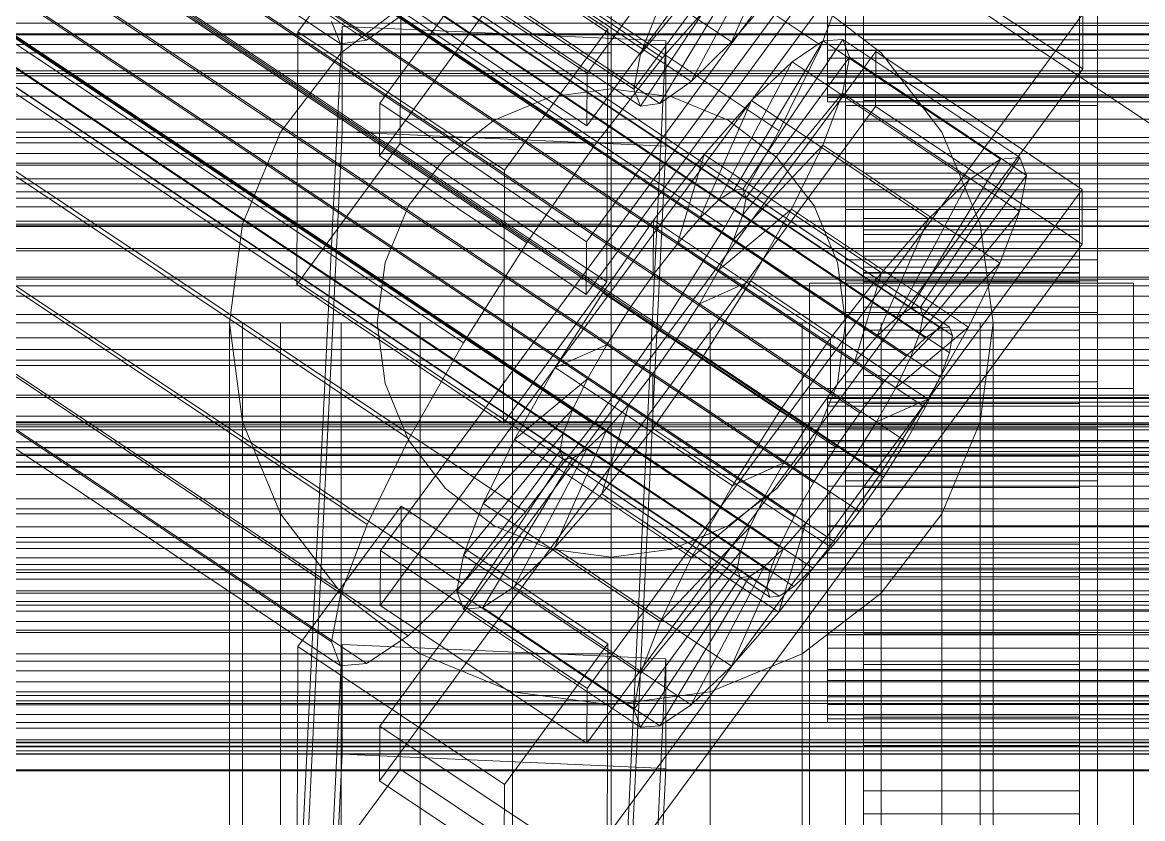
# Model space of a CAD drawing. Header units: millimetres. Extents: x -1970 to 59977, y -65068 to 6837.
# Drawn here: x -192.7 to -130.5, y -33477.5 to -33433.3 of the extents above; entities that cross this region are included whole.
import ezdxf

# ---------------------------------------------------------------- set-up
doc = ezdxf.new("R2010")
doc.units = ezdxf.units.MM
for name, color, linetype, lineweight in [('frontal_C01', 7, 'Continuous', 0), ('frontal_C02', 7, 'Continuous', 0), ('frontal_C03', 7, 'Continuous', 0), ('frontal_mezcladora', 7, 'Continuous', 0), ('frontal_secador', 7, 'Continuous', 0)]:
    doc.layers.add(name, color=color, linetype=linetype, lineweight=lineweight)

msp = doc.modelspace()

# ---------------------------------------------------------------- linework, layer by layer
at = {"layer": 'frontal_C01'}
for p, q in [((-355.53, -33307.595), (-141.731, -33450.273)), ((-355.017, -33307.554), (-141.218, -33450.232)), ((-356.348, -33308.143), (-142.549, -33450.821)), ((-354.844, -33308.024), (-141.045, -33450.702)), ((-355.022, -33308.972), (-141.224, -33451.65)), ((-357.415, -33309.162), (-143.617, -33451.84)), ((-358.659, -33310.582), (-144.861, -33453.26)), ((-355.541, -33310.335), (-141.742, -33453.012)), ((-356.363, -33312.018), (-142.565, -33454.695)), ((-332.659, -33311.591), (-148.35, -33434.589)), ((-146.196, -33454.983), (-359.995, -33312.306)), ((-341.461, -33312.289), (-157.152, -33435.287)), ((-357.434, -33313.907), (-143.635, -33456.585)), ((-361.332, -33314.216), (-147.533, -33456.894)), ((-358.68, -33315.874), (-144.881, -33458.552)), ((-362.578, -33316.183), (-148.779, -33458.861)), ((-334.981, -33316.341), (-150.672, -33439.339)), ((-160.922, -33440.152), (-345.231, -33317.154)), ((-363.648, -33318.072), (-149.85, -33460.75)), ((-360.017, -33317.784), (-146.218, -33460.462)), ((-361.352, -33319.508), (-147.554, -33462.186)), ((-364.471, -33319.755), (-150.672, -33462.433)), ((-364.989, -33321.117), (-151.191, -33463.795)), ((-362.596, -33320.928), (-148.798, -33463.605)), ((-365.168, -33322.066), (-151.369, -33464.743)), ((-363.664, -33321.946), (-149.865, -33464.624)), ((-338.003, -33321.673), (-153.694, -33444.671)), ((-364.995, -33322.535), (-151.196, -33465.213)), ((-364.482, -33322.495), (-150.683, -33465.173)), ((-349.002, -33322.545), (-164.693, -33445.543)), ((-341.52, -33327.224), (-157.211, -33450.222)), ((-352.519, -33328.096), (-168.21, -33451.094)), ((-345.291, -33332.616), (-160.982, -33455.614)), ((-355.541, -33333.429), (-171.232, -33456.427)), ((-349.061, -33337.481), (-164.752, -33460.479)), ((-357.863, -33338.179), (-173.554, -33461.177)), ((-352.572, -33341.487), (-168.263, -33464.485)), ((-359.326, -33342.023), (-175.016, -33465.021)), ((-355.584, -33344.362), (-171.275, -33467.36)), ((-359.83, -33344.699), (-175.521, -33467.697)), ((-359.341, -33346.025), (-175.032, -33469.023)), ((-357.893, -33345.91), (-173.584, -33468.908)), ((-228.298, -33373.387), (-130, -33438.986)), ((-172.809, -33462.633), (-145.277, -33425.189)), ((-145.289, -33428.233), (-172.821, -33465.677)), ((-133.821, -33435.886), (-145.289, -33428.233)), ((-146.887, -33430.745), (-148.35, -33434.589)), ((-157.152, -33435.287), (-153.641, -33431.281)), ((-133.809, -33432.842), (-161.341, -33470.286)), ((-133.809, -33432.842), (-133.821, -33435.886)), ((-153.199, -33442.62), (-148.226, -33434.342)), ((-152.686, -33442.579), (-147.143, -33434.256)), ((-148.35, -33434.589), (-150.672, -33439.339)), ((-148.226, -33434.342), (-149.953, -33435.5)), ((-147.143, -33434.256), (-148.226, -33434.342)), ((-148.226, -33434.342), (-138.396, -33440.902)), ((-147.143, -33434.256), (-137.313, -33440.816)), ((-146.777, -33435.248), (-147.143, -33434.256)), ((-172.847, -33472.373), (-145.315, -33434.929)), ((-152.513, -33443.049), (-146.777, -33435.248)), ((-147.155, -33437.25), (-146.777, -33435.248)), ((-147, -33437.924), (-147, -33434.88)), ((-147, -33434.88), (-133, -33434.88)), ((-147, -33480.603), (-147, -33434.88)), ((-146.777, -33435.248), (-136.948, -33441.808)), ((-145.327, -33437.973), (-145.315, -33434.929)), ((-145.315, -33434.929), (-133.847, -33442.582)), ((-133, -33434.88), (-133, -33437.924)), ((-133, -33434.88), (-133, -33480.603)), ((-161.353, -33473.33), (-133.821, -33435.886)), ((-160.922, -33440.152), (-157.152, -33435.287)), ((-154.017, -33443.168), (-149.953, -33435.5)), ((-149.953, -33435.5), (-152.207, -33437.65)), ((-149.953, -33435.5), (-140.123, -33442.06)), ((-155.085, -33444.187), (-152.207, -33437.65)), ((-152.207, -33437.65), (-154.833, -33440.647)), ((-152.692, -33443.997), (-147.155, -33437.25)), ((-152.207, -33437.65), (-142.377, -33444.21)), ((-148.249, -33440.125), (-147.155, -33437.25)), ((-147.155, -33437.25), (-137.325, -33443.81)), ((-145.327, -33437.973), (-172.859, -33475.417)), ((-133, -33437.924), (-147, -33437.924)), ((-147, -33437.924), (-147, -33483.647)), ((-133.859, -33445.626), (-145.327, -33437.973)), ((-133, -33483.647), (-133, -33437.924)), ((-150.672, -33439.339), (-153.694, -33444.671)), ((-164.693, -33445.543), (-160.922, -33440.152)), ((-153.21, -33445.359), (-148.249, -33440.125)), ((-149.985, -33443.678), (-148.249, -33440.125)), ((-148.249, -33440.125), (-138.419, -33446.685)), ((-154.833, -33440.647), (-157.653, -33444.286)), ((-156.329, -33445.606), (-154.833, -33440.647)), ((-154.833, -33440.647), (-145.003, -33447.207)), ((-137.313, -33440.816), (-142.856, -33449.139)), ((-138.396, -33440.902), (-137.313, -33440.816)), ((-137.313, -33440.816), (-136.948, -33441.808)), ((-138.396, -33440.902), (-143.369, -33449.18)), ((-140.123, -33442.06), (-138.396, -33440.902)), ((-140.123, -33442.06), (-144.188, -33449.728)), ((-136.948, -33441.808), (-142.683, -33449.609)), ((-142.377, -33444.21), (-140.123, -33442.06)), ((-136.948, -33441.808), (-137.325, -33443.81)), ((-133.847, -33442.582), (-161.379, -33480.026)), ((-154.017, -33443.168), (-153.199, -33442.62)), ((-153.199, -33442.62), (-152.686, -33442.579)), ((-143.369, -33449.18), (-153.199, -33442.62)), ((-142.856, -33449.139), (-152.686, -33442.579)), ((-152.686, -33442.579), (-152.513, -33443.049)), ((-133.847, -33442.582), (-133.859, -33445.626)), ((-155.085, -33444.187), (-154.017, -33443.168)), ((-144.188, -33449.728), (-154.017, -33443.168)), ((-152.513, -33443.049), (-152.692, -33443.997)), ((-142.683, -33449.609), (-152.513, -33443.049)), ((-154.033, -33447.042), (-149.985, -33443.678)), ((-152.246, -33447.667), (-149.985, -33443.678)), ((-149.985, -33443.678), (-140.156, -33450.238)), ((-137.325, -33443.81), (-142.862, -33450.557)), ((-137.325, -33443.81), (-138.419, -33446.685)), ((-157.653, -33444.286), (-160.474, -33448.319)), ((-157.653, -33444.286), (-157.665, -33447.33)), ((-147.823, -33450.846), (-157.653, -33444.286)), ((-156.329, -33445.606), (-155.085, -33444.187)), ((-145.255, -33450.747), (-155.085, -33444.187)), ((-152.692, -33443.997), (-153.21, -33445.359)), ((-142.862, -33450.557), (-152.692, -33443.997)), ((-146, -33454.191), (-146, -33444.202)), ((-146, -33444.202), (-146, -33444.616)), ((-146, -33444.202), (-134, -33444.202)), ((-146, -33445.082), (-146, -33444.202)), ((-142.377, -33444.21), (-145.255, -33450.747)), ((-145.003, -33447.207), (-142.377, -33444.21)), ((-134, -33444.616), (-134, -33444.202)), ((-134, -33444.202), (-134, -33454.191)), ((-134, -33444.202), (-134, -33445.082)), ((-153.694, -33444.671), (-157.211, -33450.222)), ((-147, -33447.664), (-147, -33444.62)), ((-147, -33444.62), (-133, -33444.62)), ((-147, -33490.343), (-147, -33444.62)), ((-146, -33454.387), (-146, -33444.616)), ((-146, -33444.616), (-146, -33446.294)), ((-146, -33444.616), (-134, -33444.616)), ((-146, -33454.608), (-146, -33445.082)), ((-146, -33445.082), (-134, -33445.082)), ((-146, -33447.196), (-146, -33445.082)), ((-134, -33446.294), (-134, -33444.616)), ((-134, -33444.616), (-134, -33454.387)), ((-134, -33445.082), (-134, -33454.608)), ((-134, -33445.082), (-134, -33447.196)), ((-133, -33444.62), (-133, -33447.664)), ((-133, -33444.62), (-133, -33490.343)), ((-168.21, -33451.094), (-164.693, -33445.543)), ((-161.391, -33483.07), (-133.859, -33445.626)), ((-157.665, -33447.33), (-156.329, -33445.606)), ((-146.499, -33452.166), (-156.329, -33445.606)), ((-153.21, -33445.359), (-154.033, -33447.042)), ((-143.38, -33451.919), (-153.21, -33445.359)), ((-146, -33455.182), (-146, -33446.294)), ((-146, -33446.294), (-146, -33449.123)), ((-146, -33446.294), (-134, -33446.294)), ((-134, -33449.123), (-134, -33446.294)), ((-134, -33446.294), (-134, -33455.182)), ((-154.033, -33447.042), (-155.103, -33448.932)), ((-144.203, -33453.602), (-154.033, -33447.042)), ((-138.419, -33446.685), (-143.38, -33451.919)), ((-138.419, -33446.685), (-140.156, -33450.238)), ((-159.001, -33449.241), (-157.665, -33447.33)), ((-157.665, -33447.33), (-147.835, -33453.89)), ((-155.103, -33448.932), (-152.246, -33447.667)), ((-154.877, -33451.82), (-152.246, -33447.667)), ((-152.246, -33447.667), (-142.416, -33454.227)), ((-147.823, -33450.846), (-145.003, -33447.207)), ((-133, -33447.664), (-147, -33447.664)), ((-147, -33447.664), (-147, -33493.387)), ((-145.003, -33447.207), (-146.499, -33452.166)), ((-146, -33455.609), (-146, -33447.196)), ((-146, -33447.196), (-134, -33447.196)), ((-146, -33450.399), (-146, -33447.196)), ((-134, -33447.196), (-134, -33455.609)), ((-134, -33447.196), (-134, -33450.399)), ((-133, -33493.387), (-133, -33447.664)), ((-160.474, -33448.319), (-163.105, -33452.472)), ((-159.001, -33449.241), (-160.474, -33448.319)), ((-160.474, -33448.319), (-150.644, -33454.879)), ((-155.103, -33448.932), (-156.35, -33450.898)), ((-145.274, -33455.491), (-155.103, -33448.932)), ((-160.247, -33451.207), (-159.001, -33449.241)), ((-149.171, -33455.8), (-159.001, -33449.241)), ((-146, -33456.522), (-146, -33449.123)), ((-146, -33449.123), (-146, -33452.911)), ((-146, -33449.123), (-134, -33449.123)), ((-143.369, -33449.18), (-144.188, -33449.728)), ((-142.856, -33449.139), (-143.369, -33449.18)), ((-142.683, -33449.609), (-142.856, -33449.139)), ((-134, -33452.911), (-134, -33449.123)), ((-134, -33449.123), (-134, -33456.522)), ((-144.188, -33449.728), (-145.255, -33450.747)), ((-142.862, -33450.557), (-142.683, -33449.609)), ((-157.211, -33450.222), (-160.982, -33455.614)), ((-145.255, -33450.747), (-146.499, -33452.166)), ((-146, -33457.126), (-146, -33450.399)), ((-146, -33450.399), (-134, -33450.399)), ((-146, -33454.473), (-146, -33450.399)), ((-140.156, -33450.238), (-144.203, -33453.602)), ((-143.617, -33451.84), (-142.549, -33450.821)), ((-143.38, -33451.919), (-142.862, -33450.557)), ((-142.549, -33450.821), (-141.731, -33450.273)), ((-140.156, -33450.238), (-142.416, -33454.227)), ((-141.731, -33450.273), (-141.218, -33450.232)), ((-141.045, -33450.702), (-141.224, -33451.65)), ((-141.218, -33450.232), (-141.045, -33450.702)), ((-134, -33450.399), (-134, -33457.126)), ((-134, -33450.399), (-134, -33454.473)), ((-171.232, -33456.427), (-168.21, -33451.094)), ((-160.247, -33451.207), (-163.105, -33452.472)), ((-161.318, -33453.097), (-160.247, -33451.207)), ((-150.417, -33457.767), (-160.247, -33451.207)), ((-156.35, -33450.898), (-157.686, -33452.809)), ((-156.35, -33450.898), (-154.877, -33451.82)), ((-146.52, -33457.458), (-156.35, -33450.898)), ((-150.644, -33454.879), (-147.823, -33450.846)), ((-147.835, -33453.89), (-147.823, -33450.846)), ((-157.698, -33455.853), (-154.877, -33451.82)), ((-154.877, -33451.82), (-145.047, -33458.379)), ((-144.861, -33453.26), (-143.617, -33451.84)), ((-144.203, -33453.602), (-143.38, -33451.919)), ((-141.224, -33451.65), (-141.742, -33453.012)), ((-163.105, -33452.472), (-165.365, -33456.461)), ((-163.105, -33452.472), (-153.275, -33459.032)), ((-146.499, -33452.166), (-147.835, -33453.89)), ((-161.318, -33453.097), (-165.365, -33456.461)), ((-162.14, -33454.78), (-161.318, -33453.097)), ((-151.488, -33459.657), (-161.318, -33453.097)), ((-157.686, -33452.809), (-159.022, -33454.533)), ((-157.686, -33452.809), (-157.698, -33455.853)), ((-147.856, -33459.369), (-157.686, -33452.809)), ((-146.196, -33454.983), (-144.861, -33453.26)), ((-146, -33458.316), (-146, -33452.911)), ((-146, -33452.911), (-146, -33457.398)), ((-146, -33452.911), (-134, -33452.911)), ((-141.742, -33453.012), (-142.565, -33454.695)), ((-134, -33457.398), (-134, -33452.911)), ((-134, -33452.911), (-134, -33458.316)), ((-147.835, -33453.89), (-149.171, -33455.8)), ((-145.274, -33455.491), (-144.203, -33453.602)), ((-159.022, -33454.533), (-160.518, -33459.492)), ((-159.022, -33454.533), (-160.266, -33455.952)), ((-149.192, -33461.093), (-159.022, -33454.533)), ((-148, -33454.608), (-148, -33454.191)), ((-148, -33454.191), (-148, -33454.387)), ((-148, -33454.191), (148, -33454.191)), ((-148, -33454.387), (-148, -33455.182)), ((-148, -33454.387), (148, -33454.387)), ((-146, -33454.387), (-146, -33454.191)), ((-134, -33454.191), (-146, -33454.191)), ((-146, -33454.191), (-146, -33454.608)), ((-146, -33455.182), (-146, -33454.387)), ((-134, -33454.387), (-146, -33454.387)), ((-146, -33459.056), (-146, -33454.473)), ((-146, -33454.473), (-134, -33454.473)), ((-146, -33459.14), (-146, -33454.473)), ((-142.416, -33454.227), (-145.274, -33455.491)), ((-142.416, -33454.227), (-145.047, -33458.379)), ((-134, -33454.191), (-134, -33454.387)), ((-134, -33454.608), (-134, -33454.191)), ((-134, -33454.387), (-134, -33455.182)), ((-134, -33454.473), (-134, -33459.056)), ((-134, -33454.473), (-134, -33459.14)), ((-162.14, -33454.78), (-167.102, -33460.014)), ((-162.659, -33456.142), (-162.14, -33454.78)), ((-152.311, -33461.34), (-162.14, -33454.78)), ((-153.275, -33459.032), (-150.644, -33454.879)), ((-150.644, -33454.879), (-149.171, -33455.8)), ((-148, -33455.609), (-148, -33454.608)), ((-148, -33454.608), (148, -33454.608)), ((-148, -33455.182), (-148, -33456.522)), ((-148, -33455.182), (148, -33455.182)), ((-147.533, -33456.894), (-146.196, -33454.983)), ((-134, -33454.608), (-146, -33454.608)), ((-146, -33454.608), (-146, -33455.609)), ((-146, -33456.522), (-146, -33455.182)), ((-134, -33455.182), (-146, -33455.182)), ((-142.565, -33454.695), (-143.635, -33456.585)), ((-134, -33455.609), (-134, -33454.608)), ((-134, -33455.182), (-134, -33456.522)), ((-160.982, -33455.614), (-164.752, -33460.479)), ((-149.171, -33455.8), (-150.417, -33457.767)), ((-148, -33457.126), (-148, -33455.609)), ((-148, -33455.609), (148, -33455.609)), ((-146.52, -33457.458), (-145.274, -33455.491)), ((-134, -33455.609), (-146, -33455.609)), ((-146, -33455.609), (-146, -33457.126)), ((-134, -33457.126), (-134, -33455.609)), ((-162.659, -33456.142), (-168.196, -33462.889)), ((-160.266, -33455.952), (-163.144, -33462.489)), ((-162.837, -33457.09), (-162.659, -33456.142)), ((-152.829, -33462.702), (-162.659, -33456.142)), ((-160.266, -33455.952), (-161.333, -33456.971)), ((-160.518, -33459.492), (-157.698, -33455.853)), ((-150.436, -33462.512), (-160.266, -33455.952)), ((-157.698, -33455.853), (-147.868, -33462.413)), ((-173.554, -33461.177), (-171.232, -33456.427)), ((-165.365, -33456.461), (-167.102, -33460.014)), ((-161.333, -33456.971), (-165.397, -33464.639)), ((-165.365, -33456.461), (-155.535, -33463.02)), ((-161.333, -33456.971), (-162.151, -33457.519)), ((-151.503, -33463.531), (-161.333, -33456.971)), ((-148.779, -33458.861), (-147.533, -33456.894)), ((-148, -33456.522), (-148, -33458.316)), ((-148, -33456.522), (148, -33456.522)), ((-146, -33458.316), (-146, -33456.522)), ((-134, -33456.522), (-146, -33456.522)), ((-143.635, -33456.585), (-144.881, -33458.552)), ((-134, -33456.522), (-134, -33458.316)), ((-162.837, -33457.09), (-168.573, -33464.891)), ((-162.664, -33457.56), (-168.208, -33465.883)), ((-162.151, -33457.519), (-167.125, -33465.797)), ((-162.664, -33457.56), (-162.837, -33457.09)), ((-153.008, -33463.65), (-162.837, -33457.09)), ((-162.151, -33457.519), (-162.664, -33457.56)), ((-152.835, -33464.12), (-162.664, -33457.56)), ((-152.321, -33464.079), (-162.151, -33457.519)), ((-148, -33459.056), (-148, -33457.126)), ((-148, -33457.126), (148, -33457.126)), ((-147.856, -33459.369), (-146.52, -33457.458)), ((-145.047, -33458.379), (-146.52, -33457.458)), ((-134, -33457.126), (-146, -33457.126)), ((-146, -33457.126), (-146, -33459.056)), ((-146, -33457.398), (-146, -33460.441)), ((-134, -33457.398), (-146, -33457.398)), ((-146, -33457.398), (-146, -33462.279)), ((-134, -33459.056), (-134, -33457.126)), ((-134, -33460.441), (-134, -33457.398)), ((-134, -33462.279), (-134, -33457.398)), ((-153.275, -33459.032), (-150.417, -33457.767)), ((-150.417, -33457.767), (-151.488, -33459.657)), ((-149.85, -33460.75), (-148.779, -33458.861)), ((-148, -33458.316), (-148, -33460.441)), ((-148, -33458.316), (148, -33458.316)), ((-145.047, -33458.379), (-147.868, -33462.413)), ((-144.881, -33458.552), (-146.218, -33460.462)), ((-146, -33460.441), (-146, -33458.316)), ((-134, -33458.316), (-146, -33458.316)), ((-134, -33458.316), (-134, -33460.441)), ((-163.144, -33462.489), (-160.518, -33459.492)), ((-160.518, -33459.492), (-150.688, -33466.052)), ((-155.535, -33463.02), (-153.275, -33459.032)), ((-149.192, -33461.093), (-147.856, -33459.369)), ((-148, -33461.267), (-148, -33459.056)), ((-148, -33459.056), (148, -33459.056)), ((-147.868, -33462.413), (-147.856, -33459.369)), ((-134, -33459.056), (-146, -33459.056)), ((-146, -33459.056), (-146, -33461.267)), ((-146, -33461.267), (-146, -33459.14)), ((-146, -33459.14), (-134, -33459.14)), ((-146, -33464.083), (-146, -33459.14)), ((-134, -33461.267), (-134, -33459.056)), ((-134, -33459.14), (-134, -33461.267)), ((-134, -33459.14), (-134, -33464.083)), ((-167.102, -33460.014), (-168.196, -33462.889)), ((-167.102, -33460.014), (-157.272, -33466.574)), ((-155.535, -33463.02), (-151.488, -33459.657)), ((-151.488, -33459.657), (-152.311, -33461.34)), ((-177.394, -33467.96), (-171.658, -33460.16)), ((-171.715, -33474.77), (-171.658, -33460.16)), ((-171.658, -33460.16), (-160.19, -33467.813)), ((-164.752, -33460.479), (-168.263, -33464.485)), ((-150.672, -33462.433), (-149.85, -33460.75)), ((-148, -33460.441), (-148, -33462.754)), ((148, -33460.441), (-148, -33460.441)), ((-146.218, -33460.462), (-147.554, -33462.186)), ((-146, -33460.441), (-134, -33460.441)), ((-146, -33462.754), (-146, -33460.441)), ((-134, -33460.441), (-134, -33462.754)), ((-175.016, -33465.021), (-173.554, -33461.177)), ((-157.272, -33466.574), (-152.311, -33461.34)), ((-152.311, -33461.34), (-152.829, -33462.702)), ((-150.688, -33466.052), (-149.192, -33461.093)), ((-150.436, -33462.512), (-149.192, -33461.093)), ((-148, -33463.608), (-148, -33461.267)), ((-148, -33461.267), (148, -33461.267)), ((-134, -33461.267), (-146, -33461.267)), ((-146, -33461.267), (-146, -33463.608)), ((-134, -33463.608), (-134, -33461.267)), ((-172.809, -33462.633), (-172.821, -33465.677)), ((-161.341, -33470.286), (-172.809, -33462.633)), ((-165.397, -33464.639), (-163.144, -33462.489)), ((-163.144, -33462.489), (-153.314, -33469.048)), ((-153.314, -33469.048), (-150.436, -33462.512)), ((-151.503, -33463.531), (-150.436, -33462.512)), ((-151.191, -33463.795), (-150.672, -33462.433)), ((-147.868, -33462.413), (-150.688, -33466.052)), ((-147.554, -33462.186), (-148.798, -33463.605)), ((-146, -33462.754), (-146, -33462.279)), ((-146, -33462.279), (-146, -33467.222)), ((-146, -33462.279), (-134, -33462.279)), ((-134, -33467.222), (-134, -33462.279)), ((-134, -33462.279), (-134, -33462.754)), ((-168.196, -33462.889), (-168.573, -33464.891)), ((-168.196, -33462.889), (-158.366, -33469.449)), ((-158.366, -33469.449), (-152.829, -33462.702)), ((-157.272, -33466.574), (-155.535, -33463.02)), ((-152.829, -33462.702), (-153.008, -33463.65)), ((-148, -33462.754), (-148, -33465.095)), ((-148, -33462.754), (148, -33462.754)), ((-146, -33465.095), (-146, -33462.754)), ((-134, -33462.754), (-146, -33462.754)), ((-134, -33462.754), (-134, -33465.095)), ((-158.743, -33471.451), (-153.008, -33463.65)), ((-155.567, -33471.199), (-151.503, -33463.531)), ((-153.008, -33463.65), (-152.835, -33464.12)), ((-152.321, -33464.079), (-151.503, -33463.531)), ((-151.369, -33464.743), (-151.191, -33463.795)), ((-148.798, -33463.605), (-149.865, -33464.624)), ((-148, -33465.92), (-148, -33463.608)), ((-148, -33463.608), (148, -33463.608)), ((-146, -33463.608), (-146, -33464.083)), ((-134, -33463.608), (-146, -33463.608)), ((-146, -33463.608), (-146, -33465.92)), ((-134, -33464.083), (-134, -33463.608)), ((-134, -33465.92), (-134, -33463.608)), ((-168.263, -33464.485), (-171.275, -33467.36)), ((-158.378, -33472.443), (-152.835, -33464.12)), ((-157.295, -33472.357), (-152.321, -33464.079)), ((-152.835, -33464.12), (-152.321, -33464.079)), ((-146, -33464.083), (-134, -33464.083)), ((-146, -33468.964), (-146, -33464.083)), ((-134, -33464.083), (-134, -33468.964)), ((-175.521, -33467.697), (-175.016, -33465.021)), ((-168.573, -33464.891), (-168.208, -33465.883)), ((-168.573, -33464.891), (-158.743, -33471.451)), ((-167.125, -33465.797), (-165.397, -33464.639)), ((-165.397, -33464.639), (-155.567, -33471.199)), ((-151.196, -33465.213), (-151.369, -33464.743)), ((-149.865, -33464.624), (-150.683, -33465.173)), ((-148, -33465.095), (-148, -33467.306)), ((-148, -33465.095), (148, -33465.095)), ((-146, -33467.306), (-146, -33465.095)), ((-146, -33465.095), (-146, -33467.222)), ((-134, -33465.095), (-146, -33465.095)), ((-134, -33467.222), (-134, -33465.095)), ((-134, -33465.095), (-134, -33467.306)), ((-172.821, -33465.677), (-161.353, -33473.33)), ((-150.683, -33465.173), (-151.196, -33465.213)), ((-168.208, -33465.883), (-167.125, -33465.797)), ((-168.208, -33465.883), (-158.378, -33472.443)), ((-167.125, -33465.797), (-157.295, -33472.357)), ((-150.688, -33466.052), (-153.314, -33469.048)), ((-148, -33468.046), (-148, -33465.92)), ((-148, -33465.92), (148, -33465.92)), ((-146, -33465.92), (-146, -33468.964)), ((-134, -33465.92), (-146, -33465.92)), ((-146, -33465.92), (-146, -33468.046)), ((-134, -33468.964), (-134, -33465.92)), ((-134, -33468.046), (-134, -33465.92)), ((-158.366, -33469.449), (-157.272, -33466.574)), ((-171.275, -33467.36), (-173.584, -33468.908)), ((-148, -33467.306), (-148, -33469.236)), ((-148, -33467.306), (148, -33467.306)), ((-146, -33467.222), (-146, -33471.889)), ((-146, -33467.222), (-134, -33467.222)), ((-146, -33469.236), (-146, -33467.306)), ((-146, -33467.306), (-146, -33471.889)), ((-134, -33467.306), (-146, -33467.306)), ((-134, -33471.889), (-134, -33467.222)), ((-134, -33471.889), (-134, -33467.306)), ((-134, -33467.306), (-134, -33469.236)), ((-177.811, -33526.993), (-174.943, -33467.851)), ((-177.394, -33467.96), (-177.451, -33482.57)), ((-165.926, -33475.614), (-177.394, -33467.96)), ((-175.032, -33469.023), (-175.521, -33467.697)), ((-174.943, -33473.94), (-174.943, -33467.851)), ((-174.943, -33467.851), (-156.962, -33468.642)), ((-160.19, -33467.813), (-165.926, -33475.614)), ((-160.19, -33467.813), (-160.247, -33482.423)), ((-148, -33469.84), (-148, -33468.046)), ((-148, -33468.046), (148, -33468.046)), ((-146, -33468.046), (-146, -33473.451)), ((-134, -33468.046), (-146, -33468.046)), ((-146, -33468.046), (-146, -33469.84)), ((-134, -33473.451), (-134, -33468.046)), ((-134, -33469.84), (-134, -33468.046)), ((-156.962, -33468.642), (-159.83, -33527.784)), ((-156.962, -33468.642), (-156.962, -33474.731)), ((-173.584, -33468.908), (-175.032, -33469.023)), ((-158.743, -33471.451), (-158.366, -33469.449)), ((-153.314, -33469.048), (-155.567, -33471.199)), ((-148, -33469.236), (-148, -33470.753)), ((-148, -33469.236), (148, -33469.236)), ((-146, -33468.964), (-134, -33468.964)), ((-146, -33473.451), (-146, -33468.964)), ((-146, -33470.753), (-146, -33469.236)), ((-146, -33469.236), (-146, -33475.963)), ((-134, -33469.236), (-146, -33469.236)), ((-134, -33468.964), (-134, -33473.451)), ((-134, -33475.963), (-134, -33469.236)), ((-134, -33469.236), (-134, -33470.753)), ((-148, -33471.18), (-148, -33469.84)), ((-148, -33469.84), (148, -33469.84)), ((-146, -33469.84), (-146, -33477.238)), ((-134, -33469.84), (-146, -33469.84)), ((-146, -33469.84), (-146, -33471.18)), ((-134, -33477.238), (-134, -33469.84)), ((-134, -33471.18), (-134, -33469.84)), ((-161.353, -33473.33), (-161.341, -33470.286)), ((-155.567, -33471.199), (-157.295, -33472.357)), ((-148, -33470.753), (-148, -33471.754)), ((-148, -33470.753), (148, -33470.753)), ((-148, -33471.975), (-148, -33471.18)), ((-148, -33471.18), (148, -33471.18)), ((-146, -33471.754), (-146, -33470.753)), ((-146, -33470.753), (-146, -33479.166)), ((-134, -33470.753), (-146, -33470.753)), ((-146, -33471.18), (-146, -33480.068)), ((-134, -33471.18), (-146, -33471.18)), ((-146, -33471.18), (-146, -33471.975)), ((-134, -33479.166), (-134, -33470.753)), ((-134, -33470.753), (-134, -33471.754)), ((-134, -33480.068), (-134, -33471.18)), ((-134, -33471.975), (-134, -33471.18)), ((-158.378, -33472.443), (-158.743, -33471.451)), ((-148, -33471.754), (-148, -33472.171)), ((-148, -33471.754), (148, -33471.754)), ((-146, -33472.171), (-146, -33471.754)), ((-146, -33471.754), (-146, -33481.279)), ((-134, -33471.754), (-146, -33471.754)), ((-146, -33471.889), (-146, -33475.963)), ((-146, -33471.889), (-134, -33471.889)), ((-134, -33481.279), (-134, -33471.754)), ((-134, -33471.754), (-134, -33472.171)), ((-134, -33475.963), (-134, -33471.889)), ((-172.847, -33472.373), (-172.859, -33475.417)), ((-161.379, -33480.026), (-172.847, -33472.373)), ((-157.295, -33472.357), (-158.378, -33472.443)), ((-148, -33472.171), (-148, -33471.975)), ((-148, -33471.975), (148, -33471.975)), ((-148, -33472.171), (148, -33472.171)), ((-146, -33471.975), (-146, -33481.746)), ((-134, -33471.975), (-146, -33471.975)), ((-146, -33471.975), (-146, -33472.171)), ((-146, -33472.171), (-146, -33482.159)), ((-134, -33472.171), (-146, -33472.171)), ((-134, -33481.746), (-134, -33471.975)), ((-134, -33472.171), (-134, -33471.975)), ((-134, -33482.159), (-134, -33472.171)), ((-146, -33473.451), (-134, -33473.451)), ((-146, -33477.238), (-146, -33473.451)), ((-134, -33473.451), (-134, -33477.238)), ((-177.811, -33533.082), (-174.943, -33473.94)), ((-156.962, -33474.731), (-174.943, -33473.94)), ((-171.715, -33474.77), (-177.451, -33482.57)), ((-160.247, -33482.423), (-171.715, -33474.77)), ((-159.83, -33533.873), (-156.962, -33474.731)), ((-172.859, -33475.417), (-161.391, -33483.07)), ((-165.983, -33490.224), (-165.926, -33475.614)), ((-146, -33475.963), (-146, -33479.166)), ((-146, -33475.963), (-134, -33475.963)), ((-134, -33479.166), (-134, -33475.963)), ((-146, -33477.238), (-134, -33477.238)), ((-146, -33480.068), (-146, -33477.238)), ((-134, -33477.238), (-134, -33480.068))]:
    msp.add_line(p, q, dxfattribs=at)
at = {"layer": 'frontal_C02'}
for p, q in [((-357.893, -33310.819), (-173.584, -33434.303)), ((-359.341, -33311.016), (-175.032, -33434.5)), ((-133.809, -33398.542), (-161.341, -33436.135)), ((-172.847, -33437.804), (-145.315, -33400.211)), ((-147, -33446.493), (-147, -33400.589)), ((-133, -33400.589), (-133, -33446.493)), ((-161.353, -33439.058), (-133.821, -33401.465)), ((-145.327, -33403.134), (-172.859, -33440.727)), ((-147, -33403.511), (-147, -33449.416)), ((-133, -33449.416), (-133, -33403.511)), ((-133.847, -33407.895), (-161.379, -33445.488)), ((-147, -33455.845), (-147, -33409.941)), ((-133, -33409.941), (-133, -33455.845)), ((-161.391, -33448.41), (-133.859, -33410.817)), ((-147, -33412.864), (-147, -33458.768)), ((-133, -33458.768), (-133, -33412.864)), ((-177.394, -33433.84), (-171.658, -33426.008)), ((-171.715, -33440.037), (-171.658, -33426.008)), ((-171.658, -33426.008), (-160.19, -33433.692)), ((-163.144, -33427.808), (-153.314, -33434.393)), ((-158.366, -33435.08), (-152.829, -33428.272)), ((-153.314, -33434.393), (-150.436, -33427.946)), ((-161.341, -33436.135), (-172.809, -33428.452)), ((-168.196, -33428.495), (-158.366, -33435.08)), ((-155.567, -33436.593), (-151.503, -33428.988)), ((-158.743, -33437.025), (-153.008, -33429.193)), ((-158.378, -33437.955), (-152.835, -33429.633)), ((-157.295, -33437.808), (-152.321, -33429.564)), ((-146, -33434.275), (-146, -33429.383)), ((-134, -33429.383), (-134, -33434.275)), ((-165.397, -33430.007), (-155.567, -33436.593)), ((-168.573, -33430.439), (-158.743, -33437.025)), ((-172.821, -33431.374), (-161.353, -33439.058)), ((-168.208, -33431.369), (-158.378, -33437.955)), ((-167.125, -33431.222), (-157.295, -33437.808)), ((-150.688, -33431.359), (-153.314, -33434.393)), ((-148, -33433.491), (-148, -33431.352)), ((-146, -33431.352), (-146, -33434.275)), ((-146, -33431.352), (-146, -33433.491)), ((-134, -33434.275), (-134, -33431.352)), ((-134, -33433.491), (-134, -33431.352)), ((-171.275, -33432.679), (-173.584, -33434.303)), ((-158.366, -33435.08), (-157.272, -33432.255)), ((-175.032, -33434.5), (-175.521, -33433.256)), ((-148, -33432.948), (-148, -33434.861)), ((-146, -33434.861), (-146, -33432.948)), ((-146, -33432.948), (-146, -33437.644)), ((-146, -33432.998), (-146, -33437.644)), ((-134, -33437.644), (-134, -33432.948)), ((-134, -33432.948), (-134, -33434.861)), ((-134, -33437.644), (-134, -33432.998)), ((-177.811, -33492.921), (-174.943, -33433.544)), ((-177.394, -33433.84), (-177.451, -33447.869)), ((-165.926, -33441.524), (-177.394, -33433.84)), ((-174.943, -33439.391), (-174.943, -33433.544)), ((-174.943, -33433.544), (-156.962, -33434.338)), ((-160.19, -33433.692), (-165.926, -33441.524)), ((-160.19, -33433.692), (-160.247, -33447.721)), ((-148, -33435.304), (-148, -33433.491)), ((-148, -33433.491), (148, -33433.491)), ((-146, -33433.491), (-146, -33438.789)), ((-134, -33433.491), (-146, -33433.491)), ((-146, -33433.491), (-146, -33435.304)), ((-134, -33438.789), (-134, -33433.491)), ((-134, -33435.304), (-134, -33433.491)), ((-173.584, -33434.303), (-175.032, -33434.5)), ((-156.962, -33434.338), (-159.83, -33493.715)), ((-156.962, -33434.338), (-156.962, -33440.185)), ((-153.314, -33434.393), (-155.567, -33436.593)), ((-146, -33434.275), (-134, -33434.275)), ((-146, -33438.789), (-146, -33434.275)), ((-134, -33434.275), (-134, -33438.789)), ((-158.743, -33437.025), (-158.366, -33435.08)), ((-148, -33434.861), (-148, -33436.355)), ((-148, -33434.861), (148, -33434.861)), ((-146, -33436.355), (-146, -33434.861)), ((-146, -33434.861), (-146, -33441.682)), ((-134, -33434.861), (-146, -33434.861)), ((-134, -33441.682), (-134, -33434.861)), ((-134, -33434.861), (-134, -33436.355)), ((-148, -33436.668), (-148, -33435.304)), ((-148, -33435.304), (148, -33435.304)), ((-146, -33435.304), (-146, -33442.616)), ((-134, -33435.304), (-146, -33435.304)), ((-146, -33435.304), (-146, -33436.668)), ((-134, -33442.616), (-134, -33435.304)), ((-134, -33436.668), (-134, -33435.304)), ((-161.353, -33439.058), (-161.341, -33436.135)), ((-148, -33436.355), (-148, -33437.329)), ((-148, -33436.355), (148, -33436.355)), ((-146, -33437.329), (-146, -33436.355)), ((-146, -33436.355), (-146, -33444.836)), ((-134, -33436.355), (-146, -33436.355)), ((-134, -33444.836), (-134, -33436.355)), ((-134, -33436.355), (-134, -33437.329)), ((-158.378, -33437.955), (-158.743, -33437.025)), ((-155.567, -33436.593), (-157.295, -33437.808)), ((-148, -33437.491), (-148, -33436.668)), ((-148, -33436.668), (148, -33436.668)), ((-146, -33436.668), (-146, -33445.497)), ((-134, -33436.668), (-146, -33436.668)), ((-146, -33436.668), (-146, -33437.491)), ((-134, -33445.497), (-134, -33436.668)), ((-134, -33437.491), (-134, -33436.668)), ((-148, -33437.329), (-148, -33437.717)), ((-148, -33437.329), (148, -33437.329)), ((-148, -33437.717), (-148, -33437.491)), ((-148, -33437.491), (148, -33437.491)), ((-148, -33437.717), (148, -33437.717)), ((-146, -33437.717), (-146, -33437.329)), ((-146, -33437.329), (-146, -33446.892)), ((-134, -33437.329), (-146, -33437.329)), ((-146, -33437.491), (-146, -33447.235)), ((-134, -33437.491), (-146, -33437.491)), ((-146, -33437.491), (-146, -33437.717)), ((-146, -33437.644), (-146, -33441.682)), ((-146, -33437.644), (-134, -33437.644)), ((-146, -33437.717), (-146, -33447.711)), ((-134, -33437.717), (-146, -33437.717)), ((-134, -33446.892), (-134, -33437.329)), ((-134, -33437.329), (-134, -33437.717)), ((-134, -33447.235), (-134, -33437.491)), ((-134, -33437.717), (-134, -33437.491)), ((-134, -33441.682), (-134, -33437.644)), ((-134, -33447.711), (-134, -33437.717)), ((-172.847, -33437.804), (-172.859, -33440.727)), ((-161.379, -33445.488), (-172.847, -33437.804)), ((-157.295, -33437.808), (-158.378, -33437.955)), ((-146, -33438.789), (-134, -33438.789)), ((-146, -33442.616), (-146, -33438.789)), ((-134, -33438.789), (-134, -33442.616)), ((-177.811, -33498.767), (-174.943, -33439.391)), ((-156.962, -33440.185), (-174.943, -33439.391)), ((-171.715, -33440.037), (-177.451, -33447.869)), ((-160.247, -33447.721), (-171.715, -33440.037)), ((-159.83, -33499.562), (-156.962, -33440.185)), ((-172.859, -33440.727), (-161.391, -33448.41)), ((-165.983, -33455.552), (-165.926, -33441.524)), ((-146, -33441.682), (-146, -33444.836)), ((-146, -33441.682), (-134, -33441.682)), ((-134, -33444.836), (-134, -33441.682)), ((-146, -33442.616), (-134, -33442.616)), ((-146, -33445.497), (-146, -33442.616)), ((-134, -33442.616), (-134, -33445.497)), ((-147, -33457.732), (-147, -33443.703)), ((-147, -33443.703), (-133, -33443.703)), ((-147, -33453.267), (-147, -33443.703)), ((-133, -33443.703), (-133, -33457.732)), ((-133, -33443.703), (-133, -33453.267)), ((-146, -33444.836), (-146, -33446.892)), ((-146, -33444.836), (-134, -33444.836)), ((-134, -33446.892), (-134, -33444.836)), ((-161.391, -33448.41), (-161.379, -33445.488)), ((-146, -33445.497), (-134, -33445.497)), ((-146, -33447.235), (-146, -33445.497)), ((-134, -33445.497), (-134, -33447.235)), ((-133, -33446.493), (-147, -33446.493)), ((-147, -33446.493), (-147, -33449.416)), ((-146, -33446.892), (-146, -33447.711)), ((-146, -33446.892), (-134, -33446.892)), ((-134, -33447.711), (-134, -33446.892)), ((-133, -33449.416), (-133, -33446.493)), ((-146, -33447.235), (-134, -33447.235)), ((-146, -33447.711), (-146, -33447.235)), ((-146, -33447.711), (-134, -33447.711)), ((-134, -33447.235), (-134, -33447.711)), ((-177.451, -33447.869), (-165.983, -33455.552)), ((-165.983, -33455.552), (-160.247, -33447.721)), ((-149, -33453.64), (-149, -33447.795)), ((-149, -33447.795), (-131, -33447.795)), ((-149, -33493.317), (-149, -33447.795)), ((-131, -33447.795), (-131, -33453.64)), ((-131, -33447.795), (-131, -33493.317)), ((-147, -33449.416), (-133, -33449.416)), ((-133, -33453.267), (-147, -33453.267)), ((-147, -33453.267), (-147, -33467.296)), ((-133, -33467.296), (-133, -33453.267)), ((-131, -33453.64), (-149, -33453.64)), ((-149, -33499.162), (-149, -33453.64)), ((-131, -33499.162), (-131, -33453.64)), ((-133, -33455.845), (-147, -33455.845)), ((-147, -33455.845), (-147, -33458.768)), ((-133, -33458.768), (-133, -33455.845)), ((-133, -33457.732), (-147, -33457.732)), ((-147, -33457.732), (-147, -33467.296)), ((-133, -33467.296), (-133, -33457.732)), ((-147, -33458.768), (-133, -33458.768)), ((-147, -33467.296), (-133, -33467.296))]:
    msp.add_line(p, q, dxfattribs=at)
at = {"layer": 'frontal_C03'}
for p, q in [((-1250, -33433.359), (1250, -33433.359)), ((-1250, -33433.944), (1250, -33433.944)), ((-1250, -33436.282), (1250, -33436.282)), ((-1250, -33437.411), (1250, -33437.411)), ((1250, -33439.703), (-1250, -33439.703)), ((1250, -33440.584), (-1250, -33440.584)), ((-1250, -33441.13), (1250, -33441.13)), ((1250, -33441.237), (-1250, -33441.237)), ((-1250, -33442.727), (1250, -33442.727)), ((1250, -33443.545), (-1250, -33443.545)), ((-1250, -33444.602), (1250, -33444.602)), ((1250, -33447.454), (-1250, -33447.454)), ((-1250, -33447.574), (1250, -33447.574)), ((1250, -33448.512), (-1250, -33448.512)), ((-1250, -33449.53), (1250, -33449.53)), ((1250, -33450.819), (-1250, -33450.819)), ((1250, -33451.473), (-1250, -33451.473)), ((1250, -33452.354), (-1250, -33452.354)), ((-1250, -33455.174), (1250, -33455.174)), ((-1268, -33455.548), (1268, -33455.548)), ((-1268, -33455.772), (1268, -33455.772)), ((-1268, -33455.936), (1268, -33455.936)), ((-1268, -33456.594), (1268, -33456.594)), ((-1268, -33456.911), (1268, -33456.911)), ((1250, -33457.356), (-1250, -33457.356)), ((-1268, -33457.957), (1268, -33457.957)), ((-1268, -33458.407), (1268, -33458.407)), ((-1268, -33459.77), (1268, -33459.77)), ((-1268, -33460.32), (1268, -33460.32)), ((-1268, -33461.907), (1268, -33461.907)), ((1268, -33462.521), (-1268, -33462.521)), ((1250, -33462.16), (-1250, -33462.16)), ((1250, -33463.042), (-1250, -33463.042)), ((-1250, -33463.413), (1250, -33463.413)), ((1250, -33463.695), (-1250, -33463.695)), ((-1268, -33464.224), (1268, -33464.224)), ((-1268, -33464.86), (1268, -33464.86)), ((-1250, -33465.671), (1250, -33465.671)), ((1250, -33466.003), (-1250, -33466.003)), ((-1268, -33466.563), (1268, -33466.563)), ((-1268, -33467.177), (1268, -33467.177)), ((-1250, -33467.06), (1250, -33467.06)), ((-1268, -33468.764), (1268, -33468.764)), ((-1268, -33469.314), (1268, -33469.314)), ((1250, -33469.912), (-1250, -33469.912)), ((-1268, -33470.677), (1268, -33470.677)), ((-1268, -33471.127), (1268, -33471.127)), ((1250, -33470.969), (-1250, -33470.969)), ((-1250, -33471.728), (1250, -33471.728)), ((-1268, -33472.173), (1268, -33472.173)), ((-1268, -33472.49), (1268, -33472.49)), ((-1268, -33473.148), (1268, -33473.148)), ((-1268, -33473.312), (1268, -33473.312)), ((-1268, -33473.536), (1268, -33473.536)), ((1250, -33473.277), (-1250, -33473.277)), ((-1250, -33473.91), (1250, -33473.91)), ((1250, -33473.93), (-1250, -33473.93)), ((1250, -33474.812), (-1250, -33474.812))]:
    msp.add_line(p, q, dxfattribs=at)
at = {"layer": 'frontal_mezcladora'}
for p, q in [((-174.991, -33435.009), (-170.6, -33431.64)), ((-160, -33435.009), (-160, -33431.64)), ((-149.4, -33431.64), (-145.009, -33435.009)), ((-1450, -33435.009), (-160, -33435.009)), ((-178.36, -33439.4), (-174.991, -33435.009)), ((-160, -33439.4), (-160, -33435.009)), ((-145.009, -33435.009), (-141.64, -33439.4)), ((-160, -33437), (-163.365, -33437.443)), ((-156.635, -33437.443), (-160, -33437)), ((-163.365, -33437.443), (-166.5, -33438.742)), ((-153.5, -33438.742), (-156.635, -33437.443)), ((-166.5, -33438.742), (-169.192, -33440.808)), ((-150.808, -33440.808), (-153.5, -33438.742)), ((-1450, -33439.4), (-160, -33439.4)), ((-180.478, -33444.513), (-178.36, -33439.4)), ((-160, -33444.513), (-160, -33439.4)), ((-141.64, -33439.4), (-139.522, -33444.513)), ((-169.192, -33440.808), (-171.258, -33443.5)), ((-148.742, -33443.5), (-150.808, -33440.808)), ((-171.258, -33443.5), (-172.557, -33446.635)), ((-147.443, -33446.635), (-148.742, -33443.5)), ((-1450, -33444.513), (-160, -33444.513)), ((-181.2, -33450), (-180.478, -33444.513)), ((-160, -33450), (-160, -33444.513)), ((-139.522, -33444.513), (-138.8, -33450)), ((-172.557, -33446.635), (-173, -33450)), ((-147, -33450), (-147.443, -33446.635)), ((-160, -33450), (-1450, -33450)), ((-180.478, -33455.487), (-181.2, -33450)), ((-180.478, -33450), (-181.2, -33450)), ((-181.2, -33450), (-181.2, -33590)), ((-178.36, -33450), (-180.478, -33450)), ((-180.478, -33450), (-180.478, -33590)), ((-174.991, -33450), (-178.36, -33450)), ((-178.36, -33450), (-178.36, -33590)), ((-170.6, -33450), (-174.991, -33450)), ((-174.991, -33450), (-174.991, -33590)), ((-173, -33450), (-172.557, -33453.365)), ((-165.487, -33450), (-170.6, -33450)), ((-170.6, -33450), (-170.6, -33590)), ((-160, -33450), (-165.487, -33450)), ((-165.487, -33450), (-165.487, -33590)), ((-160, -33450), (-160, -33455.487)), ((-154.513, -33450), (-160, -33450)), ((-160, -33590), (-160, -33450)), ((-154.513, -33450), (-149.4, -33450)), ((-154.513, -33450), (-154.513, -33590)), ((-149.4, -33450), (-145.009, -33450)), ((-149.4, -33450), (-149.4, -33590)), ((-147.443, -33453.365), (-147, -33450)), ((-145.009, -33450), (-141.64, -33450)), ((-145.009, -33450), (-145.009, -33590)), ((-141.64, -33450), (-139.522, -33450)), ((-141.64, -33450), (-141.64, -33590)), ((-138.8, -33450), (-139.522, -33455.487)), ((-139.522, -33450), (-138.8, -33450)), ((-139.522, -33450), (-139.522, -33590)), ((-138.8, -33450), (-138.8, -33590)), ((-172.557, -33453.365), (-171.258, -33456.5)), ((-148.742, -33456.5), (-147.443, -33453.365)), ((-1450, -33455.487), (-160, -33455.487)), ((-178.36, -33460.6), (-180.478, -33455.487)), ((-160, -33455.487), (-160, -33460.6)), ((-139.522, -33455.487), (-141.64, -33460.6)), ((-171.258, -33456.5), (-169.192, -33459.192)), ((-150.808, -33459.192), (-148.742, -33456.5)), ((-169.192, -33459.192), (-166.5, -33461.258)), ((-153.5, -33461.258), (-150.808, -33459.192)), ((-1450, -33460.6), (-160, -33460.6)), ((-174.991, -33464.991), (-178.36, -33460.6)), ((-160, -33460.6), (-160, -33464.991)), ((-141.64, -33460.6), (-145.009, -33464.991)), ((-166.5, -33461.258), (-163.365, -33462.557)), ((-156.635, -33462.557), (-153.5, -33461.258)), ((-163.365, -33462.557), (-160, -33463)), ((-160, -33463), (-156.635, -33462.557)), ((-1450, -33464.991), (-160, -33464.991)), ((-170.6, -33468.36), (-174.991, -33464.991)), ((-160, -33464.991), (-160, -33468.36)), ((-145.009, -33464.991), (-149.4, -33468.36)), ((-1450, -33468.36), (-160, -33468.36)), ((-165.487, -33470.478), (-170.6, -33468.36)), ((-160, -33468.36), (-160, -33470.478)), ((-149.4, -33468.36), (-154.513, -33470.478)), ((-1450, -33470.478), (-160, -33470.478)), ((-160, -33471.2), (-165.487, -33470.478)), ((-160, -33470.478), (-160, -33471.2)), ((-154.513, -33470.478), (-160, -33471.2)), ((-1450, -33471.2), (-160, -33471.2))]:
    msp.add_line(p, q, dxfattribs=at)
at = {"layer": 'frontal_secador'}
for p, q in [((1250, -33434), (-1250, -33434)), ((1250, -33434.545), (-1250, -33434.545)), ((1250, -33436), (-1250, -33436)), ((1250, -33436.144), (-1250, -33436.144)), ((1250, -33436.709), (-1250, -33436.709)), ((1250, -33438.686), (-1250, -33438.686)), ((1250, -33440), (-1250, -33440)), ((1320, -33442), (-1320, -33442)), ((1250, -33442), (-1250, -33442)), ((1320, -33442.273), (-1320, -33442.273)), ((1320, -33443.072), (-1320, -33443.072)), ((1320, -33444.343), (-1320, -33444.343)), ((1250, -33444.651), (-1250, -33444.651)), ((1320, -33446), (-1320, -33446)), ((1250, -33445.859), (-1250, -33445.859)), ((-1250, -33446), (1250, -33446)), ((1320, -33447.929), (-1320, -33447.929)), ((-1320, -33450), (1320, -33450)), ((-1250, -33450), (1250, -33450)), ((1320, -33452.071), (-1320, -33452.071)), ((1320, -33454), (-1320, -33454)), ((1250, -33454.141), (-1250, -33454.141)), ((1320, -33455.657), (-1320, -33455.657)), ((1320, -33456.928), (-1320, -33456.928)), ((1250, -33457.285), (-1250, -33457.285)), ((1320, -33457.727), (-1320, -33457.727)), ((1320, -33458), (-1320, -33458)), ((1250, -33458), (-1250, -33458)), ((1250, -33461.314), (-1250, -33461.314)), ((1250, -33463.856), (-1250, -33463.856)), ((1250, -33465.455), (-1250, -33465.455)), ((1250, -33466), (-1250, -33466)), ((1360, -33473.5), (-1360, -33473.5)), ((1250, -33473.75), (-1250, -33473.75)), ((1360, -33474.863), (-1360, -33474.863))]:
    msp.add_line(p, q, dxfattribs=at)

doc.saveas('drawing.dxf')
